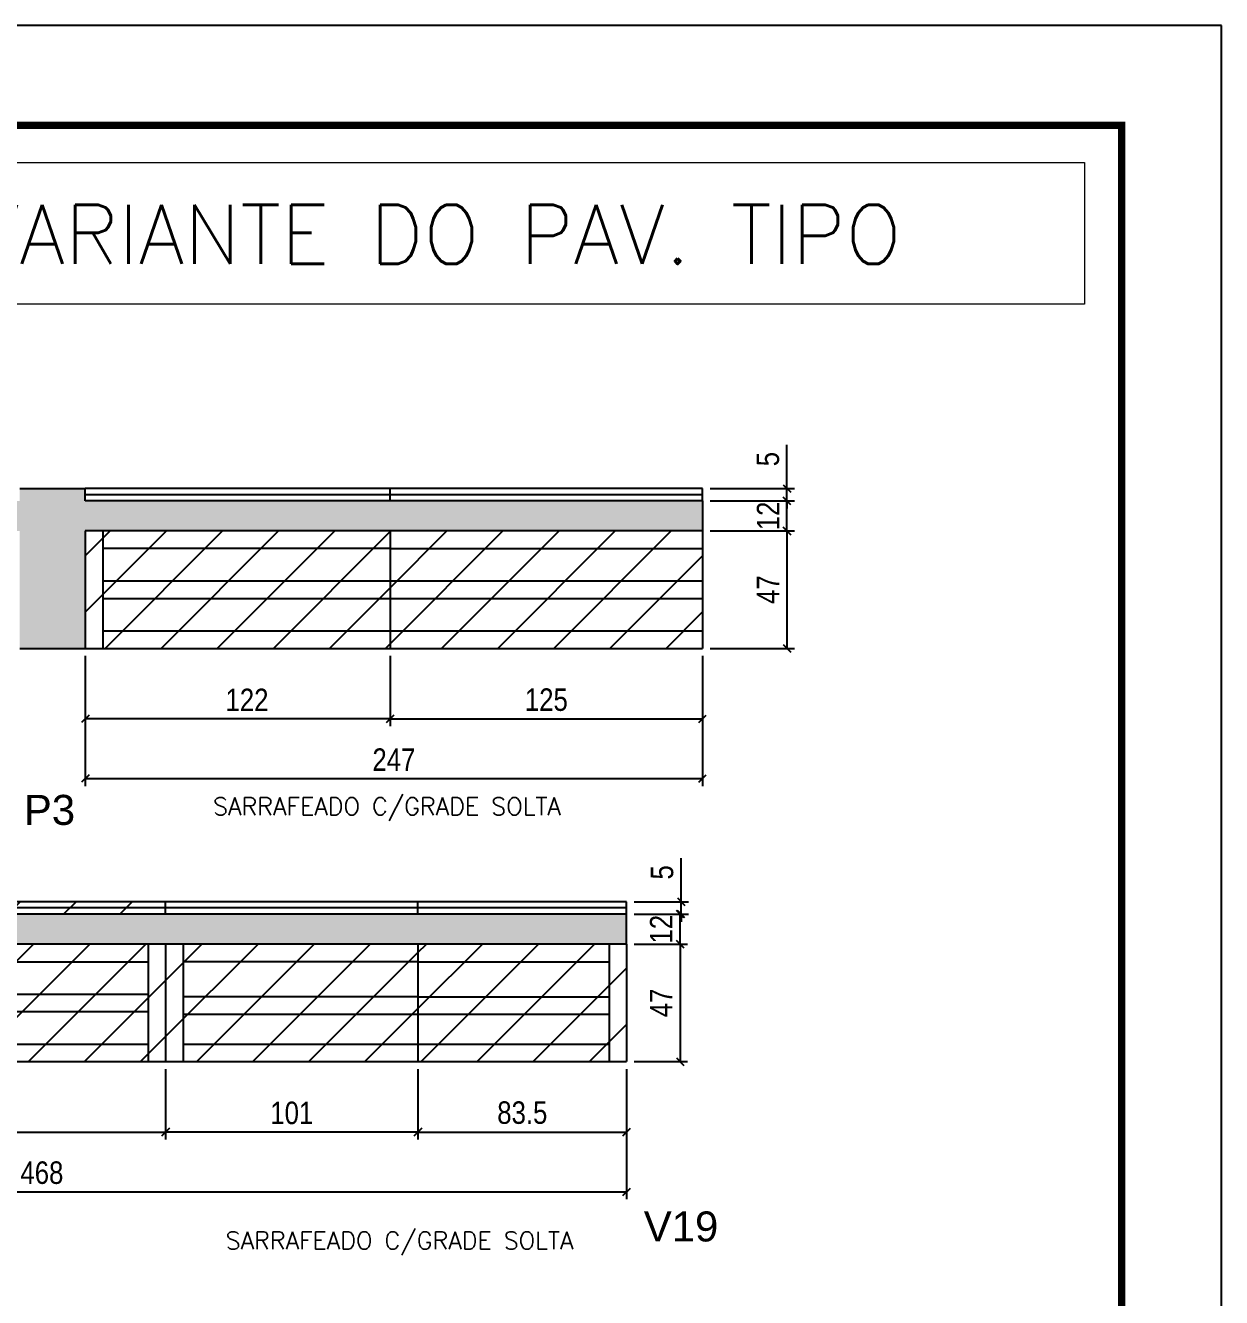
# Model space of a CAD drawing. Extents: x -10448 to -1189, y -11772 to 17235.
# Drawn here: x -9442 to -8963, y 1404 to 1913 of the extents above; entities that cross this region are included whole.
import ezdxf

# ---------------------------------------------------------------- set-up
doc = ezdxf.new("R2010")
doc.units = 0
doc.linetypes.add('DASHED', pattern=[0.75, 0.5, -0.25])
for name, color, linetype in [('5', 5, 'Continuous'), ('COTA', 241, 'Continuous'), ('Painéis', 200, 'Continuous'), ('Reaproveitamento', 251, 'Continuous'), ('SARR_2.2x7', 40, 'Continuous'), ('SARR_EDITAR', 141, 'Continuous')]:
    doc.layers.add(name, color=color, linetype=linetype)
for name, color, linetype, lineweight in [('Folhas', 255, 'Continuous', 9), ('SARRAFO DE PRESSAO', 251, 'DASHED', 9), ('Texto Seção', 7, 'Continuous', 15)]:
    doc.layers.add(name, color=color, linetype=linetype, lineweight=lineweight)
doc.layers.add('Laje_Perimetro', color=7, linetype='Continuous', plot=False)
doc.styles.add('COTA TECNICA-50', font='techl___.ttf', dxfattribs={"height": 9})
doc.styles.add('REGUA-120', font='ROMANS.shx', dxfattribs={"height": 15})
doc.styles.add('Romans', font='romans.shx')
doc.styles.get("Standard").update_dxf_attribs({"font": 'arial.ttf'})
doc.dimstyles.new('COTA PAINEL-50', dxfattribs={"dimtxt": 9, "dimasz": 3, "dimexe": 3, "dimexo": 3, "dimgap": 3, "dimtad": 1, "dimdec": 1, "dimzin": 12, "dimdsep": 46, "dimtxsty": 'COTA TECNICA-50', "dimblk1": 'OBLIQUE', "dimblk2": 'OBLIQUE', "dimsah": 1, "dimcen": 0.9, "dimclrd": 4, "dimclre": 4, "dimclrt": 240, "dimadec": 1, "dimazin": 3, "dimtfac": 1, "dimtdec": 1, "dimtmove": 0, "dimatfit": 3, "dimfxl": 1, "dimtolj": 1, "dimtzin": 12, "dimarcsym": 0})
pattern_1 = [(45, (-141054.283, -23070.778), (-11.2253202, 11.2253202), [])]
pattern_2 = [(50, (-141054.2827, -23070.778), (5.46554007, -0.47817257), [0.5715, -6.2865]), (355, (-141054.2827, -23070.778), (-1.05730264, 5.73170536), [0.4572, -5.02921753]), (100.4514447, (-141053.827, -23070.818), (4.40823741, 5.25353256), [0.48570026, -5.34270734]), (46.1842, (-141054.283, -23069.254), (8.13237123, -1.26126984), [0.85725, -9.42975]), (96.6355576, (-141053.605, -23069.359), (7.122124, 7.42278374), [0.7285507, -8.01406824]), (351.184151, (-141054.283, -23069.254), (7.122124, 7.42278374), [0.685799, -7.54379196]), (21, (-141053.5207, -23069.635), (4.54843174, -3.06795595), [0.5715, -6.2865]), (326, (-141053.5207, -23069.635), (1.85406085, 5.52563898), [0.4572, -5.0292]), (71.451445, (-141053.1417, -23069.8906), (6.40249258, 2.45768307), [0.48570026, -5.34269813]), (37.5, (-141054.2827, -23070.778), (0.092658098, 2.536651166), [0, -4.96824, 0, -5.1054, 0, -5.04825]), (7.5, (-141054.2827, -23070.778), (2.004589875, 3.005417245), [0, -2.91084, 0, -4.85394, 0, -1.92405]), (327.5, (-141055.982, -23070.778), (4.067717855, -0.17186232), [0, -1.905, 0, -5.9436, 0, -7.8867]), (317.5, (-141056.744, -23070.778), (4.44387544, 0.76279473), [0, -2.4765, 0, -3.94716, 0, -5.6007])]

# ---------------------------------------------------------------- blocks, each defined once
blk = doc.blocks.new('9999999999')
at = {"layer": 'Folhas'}
blk.add_lwpolyline([(98138.98, 34190.21), (99623.98, 34190.21), (99623.98, 35240.21), (98138.98, 35240.21)], close=True, dxfattribs=at)
at = {"layer": 'Folhas', "color": 30, "const_width": 3}
blk.add_lwpolyline([(98213.98, 34230.21), (99583.98, 34230.21), (99583.98, 35200.21), (98213.98, 35200.21)], close=True, dxfattribs=at)
blk = doc.blocks.new('_Oblique')
at = {"color": 0, "linetype": 'ByBlock', "lineweight": -2}
blk.add_line((-0.5, -0.5), (0.5, 0.5), dxfattribs=at)
blk = doc.blocks.new('*D899')
at = {"layer": 'COTA', "color": 4, "linetype": 'ByBlock', "lineweight": -2, "transparency": 16777216}
for p, q in [((-9295.99, 1660.47), (-9295.99, 1632.29)), ((-9170.99, 1660.47), (-9170.99, 1632.29)), ((-9295.99, 1635.29), (-9170.99, 1635.29))]:
    blk.add_line(p, q, dxfattribs=at)
at = {"layer": 'Defpoints', "color": 0, "linetype": 'ByBlock', "transparency": 16777216}
for p in [(-9295.99, 1663.47), (-9170.99, 1663.47), (-9170.99, 1635.29)]:
    blk.add_point(p, dxfattribs=at)
at = {"layer": 'COTA', "color": 4, "linetype": 'ByBlock', "lineweight": -2, "transparency": 16777216, "xscale": 3, "yscale": 3, "zscale": 3, "rotation": 180}
blk.add_blockref('_Oblique', (-9295.99, 1635.29), dxfattribs=at)
at = {"layer": 'COTA', "color": 4, "linetype": 'ByBlock', "lineweight": -2, "transparency": 16777216, "xscale": 3, "yscale": 3, "zscale": 3}
blk.add_blockref('_Oblique', (-9170.99, 1635.29), dxfattribs=at)
at = {"layer": 'COTA', "color": 240, "linetype": 'ByBlock', "transparency": 16777216, "insert": (-9233.49, 1642.89), "char_height": 9, "attachment_point": 5, "style": 'COTA TECNICA-50'}
blk.add_mtext('\\A1;125', dxfattribs=at)
blk = doc.blocks.new('*D900')
at = {"layer": 'COTA', "color": 4, "linetype": 'ByBlock', "lineweight": -2, "transparency": 16777216}
for p, q in [((-9417.99, 1660.47), (-9417.99, 1632.29)), ((-9295.99, 1660.47), (-9295.99, 1632.29)), ((-9295.99, 1635.29), (-9417.99, 1635.29))]:
    blk.add_line(p, q, dxfattribs=at)
at = {"layer": 'Defpoints', "color": 0, "linetype": 'ByBlock', "transparency": 16777216}
for p in [(-9417.99, 1663.47), (-9295.99, 1663.47), (-9417.99, 1635.29)]:
    blk.add_point(p, dxfattribs=at)
at = {"layer": 'COTA', "color": 4, "linetype": 'ByBlock', "lineweight": -2, "transparency": 16777216, "xscale": 3, "yscale": 3, "zscale": 3, "rotation": 180}
blk.add_blockref('_Oblique', (-9417.99, 1635.29), dxfattribs=at)
at = {"layer": 'COTA', "color": 4, "linetype": 'ByBlock', "lineweight": -2, "transparency": 16777216, "xscale": 3, "yscale": 3, "zscale": 3}
blk.add_blockref('_Oblique', (-9295.99, 1635.29), dxfattribs=at)
at = {"layer": 'COTA', "color": 240, "linetype": 'ByBlock', "transparency": 16777216, "insert": (-9353.28, 1642.85), "char_height": 9, "attachment_point": 5, "style": 'COTA TECNICA-50'}
blk.add_mtext('\\A1;122', dxfattribs=at)
blk = doc.blocks.new('*D1975')
at = {"layer": 'COTA', "color": 4, "linetype": 'ByBlock', "lineweight": -2, "transparency": 16777216}
for p, q in [((-9417.99, 1660.47), (-9417.99, 1608.37)), ((-9170.99, 1660.47), (-9170.99, 1608.37)), ((-9417.99, 1611.37), (-9170.99, 1611.37))]:
    blk.add_line(p, q, dxfattribs=at)
at = {"layer": 'Defpoints', "color": 0, "linetype": 'ByBlock', "transparency": 16777216}
for p in [(-9417.99, 1663.47), (-9170.99, 1663.47), (-9170.99, 1611.37)]:
    blk.add_point(p, dxfattribs=at)
at = {"layer": 'COTA', "color": 4, "linetype": 'ByBlock', "lineweight": -2, "transparency": 16777216, "xscale": 3, "yscale": 3, "zscale": 3, "rotation": 180}
blk.add_blockref('_Oblique', (-9417.99, 1611.37), dxfattribs=at)
at = {"layer": 'COTA', "color": 4, "linetype": 'ByBlock', "lineweight": -2, "transparency": 16777216, "xscale": 3, "yscale": 3, "zscale": 3}
blk.add_blockref('_Oblique', (-9170.99, 1611.37), dxfattribs=at)
at = {"layer": 'COTA', "color": 240, "linetype": 'ByBlock', "transparency": 16777216, "insert": (-9294.49, 1618.94), "char_height": 9, "attachment_point": 5, "style": 'COTA TECNICA-50'}
blk.add_mtext('\\A1;247', dxfattribs=at)
blk = doc.blocks.new('*D903')
at = {"layer": 'COTA', "color": 4, "linetype": 'ByBlock', "lineweight": -2, "transparency": 16777216}
for p, q in [((-9547.35, 1495.09), (-9547.35, 1466.91)), ((-9385.85, 1495.09), (-9385.85, 1466.91)), ((-9547.35, 1469.91), (-9385.85, 1469.91))]:
    blk.add_line(p, q, dxfattribs=at)
at = {"layer": 'Defpoints', "color": 0, "linetype": 'ByBlock', "transparency": 16777216}
for p in [(-9547.35, 1498.09), (-9385.85, 1498.09), (-9385.85, 1469.91)]:
    blk.add_point(p, dxfattribs=at)
at = {"layer": 'COTA', "color": 4, "linetype": 'ByBlock', "lineweight": -2, "transparency": 16777216, "xscale": 3, "yscale": 3, "zscale": 3, "rotation": 180}
blk.add_blockref('_Oblique', (-9547.35, 1469.91), dxfattribs=at)
at = {"layer": 'COTA', "color": 4, "linetype": 'ByBlock', "lineweight": -2, "transparency": 16777216, "xscale": 3, "yscale": 3, "zscale": 3}
blk.add_blockref('_Oblique', (-9385.85, 1469.91), dxfattribs=at)
at = {"layer": 'COTA', "color": 240, "linetype": 'ByBlock', "transparency": 16777216, "insert": (-9466.6, 1477.51), "char_height": 9, "attachment_point": 5, "style": 'COTA TECNICA-50'}
blk.add_mtext('\\A1;161.5', dxfattribs=at)
blk = doc.blocks.new('*D1977')
at = {"layer": 'COTA', "color": 4, "linetype": 'ByBlock', "lineweight": -2, "transparency": 16777216}
for p, q in [((-9669.35, 1495.09), (-9669.35, 1442.99)), ((-9201.35, 1495.09), (-9201.35, 1442.99)), ((-9669.35, 1445.99), (-9201.35, 1445.99))]:
    blk.add_line(p, q, dxfattribs=at)
at = {"layer": 'Defpoints', "color": 0, "linetype": 'ByBlock', "transparency": 16777216}
for p in [(-9669.35, 1498.09), (-9201.35, 1498.09), (-9201.35, 1445.99)]:
    blk.add_point(p, dxfattribs=at)
at = {"layer": 'COTA', "color": 4, "linetype": 'ByBlock', "lineweight": -2, "transparency": 16777216, "xscale": 3, "yscale": 3, "zscale": 3, "rotation": 180}
blk.add_blockref('_Oblique', (-9669.35, 1445.99), dxfattribs=at)
at = {"layer": 'COTA', "color": 4, "linetype": 'ByBlock', "lineweight": -2, "transparency": 16777216, "xscale": 3, "yscale": 3, "zscale": 3}
blk.add_blockref('_Oblique', (-9201.35, 1445.99), dxfattribs=at)
at = {"layer": 'COTA', "color": 240, "linetype": 'ByBlock', "transparency": 16777216, "insert": (-9435.35, 1453.6), "char_height": 9, "attachment_point": 5, "style": 'COTA TECNICA-50'}
blk.add_mtext('\\A1;468', dxfattribs=at)
blk = doc.blocks.new('*D908')
at = {"layer": 'COTA', "color": 4, "linetype": 'ByBlock', "lineweight": -2, "transparency": 16777216}
for p, q in [((-9284.85, 1495.09), (-9284.85, 1466.91)), ((-9201.35, 1495.09), (-9201.35, 1466.91)), ((-9284.85, 1469.91), (-9201.35, 1469.91))]:
    blk.add_line(p, q, dxfattribs=at)
at = {"layer": 'Defpoints', "color": 0, "linetype": 'ByBlock', "transparency": 16777216}
for p in [(-9284.85, 1498.09), (-9201.35, 1498.09), (-9201.35, 1469.91)]:
    blk.add_point(p, dxfattribs=at)
at = {"layer": 'COTA', "color": 4, "linetype": 'ByBlock', "lineweight": -2, "transparency": 16777216, "xscale": 3, "yscale": 3, "zscale": 3, "rotation": 180}
blk.add_blockref('_Oblique', (-9284.85, 1469.91), dxfattribs=at)
at = {"layer": 'COTA', "color": 4, "linetype": 'ByBlock', "lineweight": -2, "transparency": 16777216, "xscale": 3, "yscale": 3, "zscale": 3}
blk.add_blockref('_Oblique', (-9201.35, 1469.91), dxfattribs=at)
at = {"layer": 'COTA', "color": 240, "linetype": 'ByBlock', "transparency": 16777216, "insert": (-9243.1, 1477.63), "char_height": 9, "attachment_point": 5, "style": 'COTA TECNICA-50'}
blk.add_mtext('\\A1;83.5', dxfattribs=at)
blk = doc.blocks.new('*D909')
at = {"layer": 'COTA', "color": 4, "linetype": 'ByBlock', "lineweight": -2, "transparency": 16777216}
for p, q in [((-9385.85, 1495.09), (-9385.85, 1466.91)), ((-9284.85, 1495.09), (-9284.85, 1466.91)), ((-9284.85, 1469.91), (-9385.85, 1469.91))]:
    blk.add_line(p, q, dxfattribs=at)
at = {"layer": 'Defpoints', "color": 0, "linetype": 'ByBlock', "transparency": 16777216}
for p in [(-9385.85, 1498.09), (-9284.85, 1498.09), (-9385.85, 1469.91)]:
    blk.add_point(p, dxfattribs=at)
at = {"layer": 'COTA', "color": 4, "linetype": 'ByBlock', "lineweight": -2, "transparency": 16777216, "xscale": 3, "yscale": 3, "zscale": 3, "rotation": 180}
blk.add_blockref('_Oblique', (-9385.85, 1469.91), dxfattribs=at)
at = {"layer": 'COTA', "color": 4, "linetype": 'ByBlock', "lineweight": -2, "transparency": 16777216, "xscale": 3, "yscale": 3, "zscale": 3}
blk.add_blockref('_Oblique', (-9284.85, 1469.91), dxfattribs=at)
at = {"layer": 'COTA', "color": 240, "linetype": 'ByBlock', "transparency": 16777216, "insert": (-9335.35, 1477.51), "char_height": 9, "attachment_point": 5, "style": 'COTA TECNICA-50'}
blk.add_mtext('\\A1;101', dxfattribs=at)
blk = doc.blocks.new('*D1978')
at = {"layer": 'COTA', "color": 4, "linetype": 'ByBlock', "lineweight": -2, "transparency": 16777216}
for p, q in [((-9198.35, 1545.09), (-9176.96, 1545.09)), ((-9179.96, 1545.09), (-9179.96, 1498.09)), ((-9198.35, 1498.09), (-9176.96, 1498.09))]:
    blk.add_line(p, q, dxfattribs=at)
at = {"layer": 'Defpoints', "color": 0, "linetype": 'ByBlock', "transparency": 16777216}
for p in [(-9201.35, 1545.09), (-9201.35, 1498.09), (-9179.96, 1498.09)]:
    blk.add_point(p, dxfattribs=at)
at = {"layer": 'COTA', "color": 4, "linetype": 'ByBlock', "lineweight": -2, "transparency": 16777216, "xscale": 3, "yscale": 3, "zscale": 3}
for p, rotation in [((-9179.96, 1545.09), 90), ((-9179.96, 1498.09), 270)]:
    blk.add_blockref('_Oblique', p, dxfattribs=dict(at, rotation=rotation))
at = {"layer": 'COTA', "color": 240, "linetype": 'ByBlock', "transparency": 16777216, "insert": (-9187.53, 1521.59), "char_height": 9, "attachment_point": 5, "rotation": 90, "style": 'COTA TECNICA-50'}
blk.add_mtext('\\A1;47', dxfattribs=at)
blk = doc.blocks.new('*D1979')
at = {"layer": 'COTA', "color": 4, "linetype": 'ByBlock', "lineweight": -2, "transparency": 16777216}
for p, q in [((-9167.99, 1710.47), (-9134.19, 1710.47)), ((-9137.19, 1710.47), (-9137.19, 1663.47)), ((-9167.99, 1663.47), (-9134.19, 1663.47))]:
    blk.add_line(p, q, dxfattribs=at)
at = {"layer": 'Defpoints', "color": 0, "linetype": 'ByBlock', "transparency": 16777216}
for p in [(-9170.99, 1710.47), (-9170.99, 1663.47), (-9137.19, 1663.47)]:
    blk.add_point(p, dxfattribs=at)
at = {"layer": 'COTA', "color": 4, "linetype": 'ByBlock', "lineweight": -2, "transparency": 16777216, "xscale": 3, "yscale": 3, "zscale": 3}
for p, rotation in [((-9137.19, 1710.47), 90), ((-9137.19, 1663.47), 270)]:
    blk.add_blockref('_Oblique', p, dxfattribs=dict(at, rotation=rotation))
at = {"layer": 'COTA', "color": 240, "linetype": 'ByBlock', "transparency": 16777216, "insert": (-9144.76, 1686.97), "char_height": 9, "attachment_point": 5, "rotation": 90, "style": 'COTA TECNICA-50'}
blk.add_mtext('\\A1;47', dxfattribs=at)
blk = doc.blocks.new('*D2004')
at = {"layer": 'COTA', "color": 4, "linetype": 'ByBlock', "lineweight": -2, "transparency": 16777216}
for p, q in [((-9167.99, 1722.47), (-9134.19, 1722.47)), ((-9137.19, 1710.47), (-9137.19, 1722.47)), ((-9167.99, 1710.47), (-9134.19, 1710.47))]:
    blk.add_line(p, q, dxfattribs=at)
at = {"layer": 'Defpoints', "color": 0, "linetype": 'ByBlock', "transparency": 16777216}
for p in [(-9170.99, 1722.47), (-9137.19, 1722.47), (-9170.99, 1710.47)]:
    blk.add_point(p, dxfattribs=at)
at = {"layer": 'COTA', "color": 4, "linetype": 'ByBlock', "lineweight": -2, "transparency": 16777216, "xscale": 3, "yscale": 3, "zscale": 3}
for p, rotation in [((-9137.19, 1722.47), 90), ((-9137.19, 1710.47), 270)]:
    blk.add_blockref('_Oblique', p, dxfattribs=dict(at, rotation=rotation))
at = {"layer": 'COTA', "color": 240, "linetype": 'ByBlock', "transparency": 16777216, "insert": (-9144.75, 1716.47), "char_height": 9, "attachment_point": 5, "rotation": 90, "style": 'COTA TECNICA-50'}
blk.add_mtext('\\A1;12', dxfattribs=at)
blk = doc.blocks.new('*D2005')
at = {"layer": 'COTA', "color": 4, "linetype": 'ByBlock', "lineweight": -2, "transparency": 16777216}
for p, q in [((-9137.19, 1727.47), (-9137.19, 1744.96)), ((-9167.99, 1727.47), (-9134.19, 1727.47)), ((-9137.19, 1722.47), (-9137.19, 1727.47)), ((-9167.99, 1722.47), (-9134.19, 1722.47)), ((-9137.19, 1722.47), (-9137.19, 1719.47))]:
    blk.add_line(p, q, dxfattribs=at)
at = {"layer": 'Defpoints', "color": 0, "linetype": 'ByBlock', "transparency": 16777216}
for p in [(-9170.99, 1727.47), (-9137.19, 1727.47), (-9170.99, 1722.47)]:
    blk.add_point(p, dxfattribs=at)
at = {"layer": 'COTA', "color": 4, "linetype": 'ByBlock', "lineweight": -2, "transparency": 16777216, "xscale": 3, "yscale": 3, "zscale": 3}
for p, rotation in [((-9137.19, 1727.47), 270), ((-9137.19, 1722.47), 90)]:
    blk.add_blockref('_Oblique', p, dxfattribs=dict(at, rotation=rotation))
at = {"layer": 'COTA', "color": 240, "linetype": 'ByBlock', "transparency": 16777216, "insert": (-9144.79, 1739.21), "char_height": 9, "attachment_point": 5, "rotation": 90, "style": 'COTA TECNICA-50'}
blk.add_mtext('\\A1;5', dxfattribs=at)
blk = doc.blocks.new('*D2006')
at = {"layer": 'COTA', "color": 4, "linetype": 'ByBlock', "lineweight": -2, "transparency": 16777216}
for p, q in [((-9179.55, 1562.09), (-9179.55, 1579.58)), ((-9198.35, 1562.09), (-9176.55, 1562.09)), ((-9179.55, 1557.09), (-9179.55, 1562.09)), ((-9198.35, 1557.09), (-9176.55, 1557.09)), ((-9179.55, 1557.09), (-9179.55, 1554.09))]:
    blk.add_line(p, q, dxfattribs=at)
at = {"layer": 'Defpoints', "color": 0, "linetype": 'ByBlock', "transparency": 16777216}
for p in [(-9201.35, 1562.09), (-9179.55, 1562.09), (-9201.35, 1557.09)]:
    blk.add_point(p, dxfattribs=at)
at = {"layer": 'COTA', "color": 4, "linetype": 'ByBlock', "lineweight": -2, "transparency": 16777216, "xscale": 3, "yscale": 3, "zscale": 3}
for p, rotation in [((-9179.55, 1562.09), 270), ((-9179.55, 1557.09), 90)]:
    blk.add_blockref('_Oblique', p, dxfattribs=dict(at, rotation=rotation))
at = {"layer": 'COTA', "color": 240, "linetype": 'ByBlock', "transparency": 16777216, "insert": (-9187.15, 1573.83), "char_height": 9, "attachment_point": 5, "rotation": 90, "style": 'COTA TECNICA-50'}
blk.add_mtext('\\A1;5', dxfattribs=at)
blk = doc.blocks.new('*D2007')
at = {"layer": 'COTA', "color": 4, "linetype": 'ByBlock', "lineweight": -2, "transparency": 16777216}
for p, q in [((-9198.35, 1557.09), (-9176.96, 1557.09)), ((-9179.96, 1545.09), (-9179.96, 1557.09)), ((-9198.35, 1545.09), (-9176.96, 1545.09))]:
    blk.add_line(p, q, dxfattribs=at)
at = {"layer": 'Defpoints', "color": 0, "linetype": 'ByBlock', "transparency": 16777216}
for p in [(-9201.35, 1557.09), (-9179.96, 1557.09), (-9201.35, 1545.09)]:
    blk.add_point(p, dxfattribs=at)
at = {"layer": 'COTA', "color": 4, "linetype": 'ByBlock', "lineweight": -2, "transparency": 16777216, "xscale": 3, "yscale": 3, "zscale": 3}
for p, rotation in [((-9179.96, 1557.09), 90), ((-9179.96, 1545.09), 270)]:
    blk.add_blockref('_Oblique', p, dxfattribs=dict(at, rotation=rotation))
at = {"layer": 'COTA', "color": 240, "linetype": 'ByBlock', "transparency": 16777216, "insert": (-9187.52, 1551.09), "char_height": 9, "attachment_point": 5, "rotation": 90, "style": 'COTA TECNICA-50'}
blk.add_mtext('\\A1;12', dxfattribs=at)

msp = doc.modelspace()

# ---------------------------------------------------------------- hatches: boundary and pattern name
at = {"layer": 'COTA', "linetype": 'ByBlock'}
h = msp.add_hatch(dxfattribs=at)
h.set_pattern_fill('AR-CONC', color=256, scale=0.03)
h.set_pattern_definition(pattern_2)
h.paths.add_polyline_path([(-9444.19, 1663.47), (-9417.99, 1663.47), (-9417.99, 1710.47), (-9170.99, 1710.47), (-9170.99, 1722.47), (-9417.99, 1722.47), (-9417.99, 1727.47), (-9444.19, 1727.47), (-9444.19, 1722.47), (-9912.19, 1722.47), (-9912.19, 1710.47), (-9444.19, 1710.47)])
h = msp.add_hatch(dxfattribs=at)
h.set_pattern_fill('AR-CONC', color=256, scale=0.03)
h.set_pattern_definition(pattern_2)
h.paths.add_polyline_path([(-9691.19, 1498.09), (-9669.35, 1498.09), (-9669.35, 1545.09), (-9385.85, 1545.09), (-9201.35, 1545.09), (-9201.35, 1557.09), (-9385.85, 1557.09), (-9669.35, 1557.09), (-9669.35, 1562.09), (-9691.19, 1562.09), (-9691.19, 1557.09), (-9912.19, 1557.09), (-9912.19, 1545.09), (-9691.19, 1545.09)])
at = {"layer": 'Reaproveitamento', "linetype": 'ByBlock'}
h = msp.add_hatch(dxfattribs=at)
h.set_pattern_fill('ANSI31', color=256, scale=5)
h.set_pattern_definition(pattern_1)
h.paths.add_polyline_path([(-9417.99, 1710.47), (-9417.99, 1663.47), (-9295.99, 1663.47), (-9295.99, 1710.47)])
h = msp.add_hatch(dxfattribs=at)
h.set_pattern_fill('ANSI31', color=256, scale=5)
h.set_pattern_definition(pattern_1)
h.paths.add_polyline_path([(-9170.99, 1663.47), (-9170.99, 1710.47), (-9295.99, 1710.47), (-9295.99, 1663.47)])
h = msp.add_hatch(dxfattribs=at)
h.set_pattern_fill('ANSI31', color=256, scale=5)
h.set_pattern_definition(pattern_1)
h.paths.add_polyline_path([(-9385.85, 1557.09), (-9385.85, 1562.09), (-9547.35, 1562.09), (-9547.35, 1557.09)])
h = msp.add_hatch(dxfattribs=at)
h.set_pattern_fill('ANSI31', color=256, scale=5)
h.set_pattern_definition(pattern_1)
h.paths.add_polyline_path([(-9547.35, 1498.09), (-9385.85, 1498.09), (-9385.85, 1545.09), (-9547.35, 1545.09)])
h = msp.add_hatch(dxfattribs=at)
h.set_pattern_fill('ANSI31', color=256, scale=5)
h.set_pattern_definition(pattern_1)
h.paths.add_polyline_path([(-9284.85, 1498.09), (-9284.85, 1545.09), (-9385.85, 1545.09), (-9385.85, 1498.09)])
h = msp.add_hatch(dxfattribs=at)
h.set_pattern_fill('ANSI31', color=256, scale=5)
h.set_pattern_definition(pattern_1)
h.paths.add_polyline_path([(-9284.85, 1545.09), (-9284.85, 1498.09), (-9201.35, 1498.09), (-9201.35, 1545.09)])

# ---------------------------------------------------------------- linework, layer by layer
at = {"layer": 'COTA', "linetype": 'ByBlock'}
for p, q in [((-9444.19, 1727.47), (-9417.99, 1727.47)), ((-9170.99, 1722.47), (-9170.99, 1710.47)), ((-9444.19, 1663.47), (-9417.99, 1663.47)), ((-9201.35, 1545.09), (-9201.35, 1557.09))]:
    msp.add_line(p, q, dxfattribs=at)
at = {"layer": 'Laje_Perimetro'}
msp.add_lwpolyline([(-8963.28, 1912.75), (-10448.28, 1912.75), (-10448.28, 862.75), (-8963.28, 862.75)], close=True, dxfattribs=at)
at = {"layer": 'Painéis', "linetype": 'Continuous'}
for p, q in [((-9417.99, 1722.47), (-9417.99, 1727.47)), ((-9295.99, 1722.47), (-9295.99, 1727.47)), ((-9170.99, 1722.47), (-9170.99, 1727.47)), ((-9417.99, 1710.47), (-9417.99, 1663.47)), ((-9295.99, 1710.47), (-9295.99, 1663.47)), ((-9170.99, 1710.47), (-9170.99, 1663.47)), ((-9385.85, 1557.09), (-9385.85, 1562.09)), ((-9385.85, 1557.09), (-9385.85, 1562.09)), ((-9284.85, 1557.09), (-9284.85, 1562.09)), ((-9201.35, 1557.09), (-9201.35, 1562.09)), ((-9385.85, 1545.09), (-9385.85, 1498.09)), ((-9385.85, 1545.09), (-9385.85, 1498.09)), ((-9284.85, 1545.09), (-9284.85, 1498.09)), ((-9201.35, 1545.09), (-9201.35, 1498.09))]:
    msp.add_line(p, q, dxfattribs=at)
for points in [[(-9170.99, 1727.47), (-9417.99, 1727.47)], [(-9170.99, 1722.47), (-9417.99, 1722.47)], [(-9170.99, 1710.47), (-9417.99, 1710.47)], [(-9417.99, 1663.47), (-9170.99, 1663.47)], [(-9385.85, 1562.09), (-9669.35, 1562.09)], [(-9201.35, 1562.09), (-9385.85, 1562.09)], [(-9385.85, 1557.09), (-9669.35, 1557.09)], [(-9201.35, 1557.09), (-9385.85, 1557.09)], [(-9385.85, 1545.09), (-9669.35, 1545.09)], [(-9201.35, 1545.09), (-9385.85, 1545.09)], [(-9669.35, 1498.09), (-9385.85, 1498.09)], [(-9385.85, 1498.09), (-9201.35, 1498.09)]]:
    msp.add_lwpolyline(points, dxfattribs=at)
at = {"layer": 'SARR_2.2x7', "linetype": 'Continuous'}
for p, q in [((-9410.99, 1710.47), (-9410.99, 1663.47)), ((-9295.99, 1703.47), (-9170.99, 1703.47)), ((-9410.99, 1690.47), (-9295.99, 1690.47)), ((-9295.99, 1690.47), (-9170.99, 1690.47)), ((-9410.99, 1683.47), (-9295.99, 1683.47)), ((-9295.99, 1683.47), (-9170.99, 1683.47)), ((-9295.99, 1670.47), (-9170.99, 1670.47)), ((-9392.85, 1545.09), (-9392.85, 1498.09)), ((-9378.85, 1545.09), (-9378.85, 1498.09)), ((-9208.35, 1545.09), (-9208.35, 1498.09)), ((-9547.35, 1538.09), (-9392.85, 1538.09)), ((-9284.85, 1538.09), (-9208.35, 1538.09)), ((-9547.35, 1525.09), (-9392.85, 1525.09)), ((-9284.85, 1524.09), (-9208.35, 1524.09)), ((-9547.35, 1518.09), (-9392.85, 1518.09)), ((-9284.85, 1517.09), (-9208.35, 1517.09)), ((-9547.35, 1505.09), (-9392.85, 1505.09)), ((-9284.85, 1505.09), (-9208.35, 1505.09))]:
    msp.add_line(p, q, dxfattribs=at)
for points in [[(-9295.99, 1703.47), (-9410.99, 1703.47)], [(-9410.99, 1670.47), (-9295.99, 1670.47)], [(-9284.85, 1538.09), (-9378.85, 1538.09)], [(-9284.85, 1524.09), (-9378.85, 1524.09)], [(-9378.85, 1517.09), (-9284.85, 1517.09)], [(-9378.85, 1505.09), (-9284.85, 1505.09)]]:
    msp.add_lwpolyline(points, dxfattribs=at)
at = {"layer": 'SARR_EDITAR', "linetype": 'Continuous'}
for points in [[(-9170.99, 1724.97), (-9417.99, 1724.97)], [(-9385.85, 1559.59), (-9669.35, 1559.59)], [(-9201.35, 1559.59), (-9385.85, 1559.59)]]:
    msp.add_lwpolyline(points, dxfattribs=at)
at = {"layer": 'Texto Seção'}
msp.add_lwpolyline([(-9540.17, 1857.86), (-9018.18, 1857.86), (-9018.18, 1801.18), (-9540.17, 1801.18)], close=True, dxfattribs=at)

# ---------------------------------------------------------------- block references
at = {"layer": 'SARRAFO DE PRESSAO', "color": 6, "linetype": 'ByBlock'}
msp.add_blockref('9999999999', (-108587.26, -33327.45), dxfattribs=at)

# ---------------------------------------------------------------- texts
at = {"layer": '5', "linetype": 'Continuous'}
for s, p in [('P3', (-9442.56, 1592.84)), ('V19', (-9194.49, 1426.14))]:
    msp.add_text(s, height=12, rotation=0, dxfattribs=at).set_placement(p)
at = {"layer": 'Painéis', "color": 1, "char_height": 7, "attachment_point": 5, "style": 'Romans'}
for insert in [(-9297.25, 1599.1), (-9292.23, 1425.32)]:
    msp.add_mtext('\\A1;SARRAFEADO C/GRADE SOLTA', dxfattribs=dict(at, insert=insert))
at = {"layer": 'Texto Seção', "insert": (-9597.29, 1817.29), "char_height": 23.7362, "width": 640.4194, "attachment_point": 7, "style": 'REGUA-120'}
msp.add_mtext('\\pxqc,t6;^JVARIANTE DO PAV. TIPO', dxfattribs=at)

# ---------------------------------------------------------------- dimensions: what is measured, and where the dimension line sits
at = {"layer": 'COTA', "linetype": 'ByBlock'}
for base, p1, p2, picture, middle in [((-9137.19, 1727.47), (-9170.99, 1722.47), (-9170.99, 1727.47), '*D2005', (-9144.79, 1739.21)), ((-9137.19, 1663.47), (-9170.99, 1710.47), (-9170.99, 1663.47), '*D1979', (-9144.76, 1686.97)), ((-9179.55, 1562.09), (-9201.35, 1557.09), (-9201.35, 1562.09), '*D2006', (-9187.15, 1573.83)), ((-9179.96, 1498.09), (-9201.35, 1545.09), (-9201.35, 1498.09), '*D1978', (-9187.53, 1521.59))]:
    dim = msp.add_linear_dim(base=base, p1=p1, p2=p2, angle=90, dimstyle='COTA PAINEL-50', dxfattribs=at)
    dim.commit()
    dim.dimension.update_dxf_attribs({"geometry": picture, "text_midpoint": middle})
for base, p1, p2, picture, middle in [((-9137.19, 1722.47), (-9170.99, 1710.47), (-9170.99, 1722.47), '*D2004', (-9137.19, 1716.47)), ((-9179.96, 1557.09), (-9201.35, 1545.09), (-9201.35, 1557.09), '*D2007', (-9179.96, 1551.09))]:
    dim = msp.add_linear_dim(base=base, p1=p1, p2=p2, angle=90, dimstyle='COTA PAINEL-50', dxfattribs=at)
    dim.commit()
    dim.dimension.update_dxf_attribs({"geometry": picture, "text_midpoint": middle, "dimtype": 160})
for base, p1, p2, picture, middle in [((-9417.99, 1635.29), (-9295.99, 1663.47), (-9417.99, 1663.47), '*D900', (-9353.28, 1635.29)), ((-9385.85, 1469.91), (-9284.85, 1498.09), (-9385.85, 1498.09), '*D909', (-9335.35, 1469.91))]:
    dim = msp.add_linear_dim(base=base, p1=p1, p2=p2, dimstyle='COTA PAINEL-50', override={"dimarcsym": 1}, dxfattribs=at)
    dim.commit()
    dim.dimension.update_dxf_attribs({"geometry": picture, "text_midpoint": middle, "dimtype": 160})
for base, p1, p2, picture, middle in [((-9170.99, 1611.37), (-9417.99, 1663.47), (-9170.99, 1663.47), '*D1975', (-9294.49, 1618.94)), ((-9170.99, 1635.29), (-9295.99, 1663.47), (-9170.99, 1663.47), '*D899', (-9233.49, 1642.89)), ((-9201.35, 1445.99), (-9669.35, 1498.09), (-9201.35, 1498.09), '*D1977', (-9435.35, 1453.6)), ((-9385.85, 1469.91), (-9547.35, 1498.09), (-9385.85, 1498.09), '*D903', (-9466.6, 1477.51)), ((-9201.35, 1469.91), (-9284.85, 1498.09), (-9201.35, 1498.09), '*D908', (-9243.1, 1477.63))]:
    dim = msp.add_linear_dim(base=base, p1=p1, p2=p2, dimstyle='COTA PAINEL-50', override={"dimarcsym": 1}, dxfattribs=at)
    dim.commit()
    dim.dimension.update_dxf_attribs({"geometry": picture, "text_midpoint": middle})

doc.saveas('drawing.dxf')
